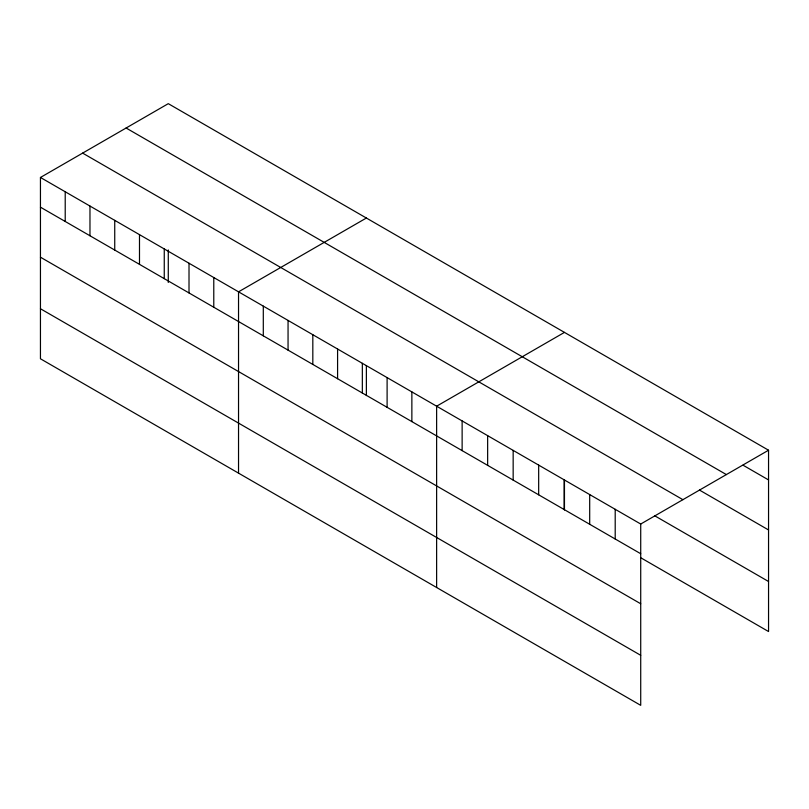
<?xml version="1.0" encoding="UTF-8"?>
<svg xmlns="http://www.w3.org/2000/svg" width="809" height="809" viewBox="0 0 809 809"><rect width="100%" height="100%" fill="white"/><g stroke="black" fill="none" stroke-linecap="round" stroke-linejoin="round"><path stroke-width="1.21" d="M40.45 177.464L640.718 524.03L640.718 705.337L40.45 358.781L40.45 177.464L168.282 103.663L768.55 450.219L768.55 631.536L640.991 557.886M366.376 218.025L238.534 291.837L238.534 473.144M564.46 332.388L436.627 406.199L436.627 587.506M640.718 524.03L768.55 450.219M743.036 465.195L768.55 479.929M126.103 128.014L726.361 474.58M699.461 490.062L768.55 529.956M82.639 153.113L682.897 499.669M654.815 515.839L768.55 581.499M40.45 207.175L640.718 553.73M40.45 257.201L640.718 603.757M40.45 308.745L640.718 655.31M615.204 509.296L615.204 539.006M589.69 494.572L589.69 524.272M564.46 479.929L564.46 509.953M564.176 479.838L564.176 509.549M538.673 465.114L538.673 494.815M513.159 450.38L513.159 480.091M487.645 435.657L487.645 465.357M462.131 420.923L462.131 450.633M411.862 391.9L411.862 421.6M387.106 377.601L387.106 407.311M366.376 365.567L366.376 395.581M362.341 363.312L362.341 393.012M337.586 349.013L337.586 378.723M312.82 334.724L312.82 364.424M288.055 320.425L288.055 350.125M263.299 306.126L263.299 335.836M213.778 277.538L213.778 307.238M189.013 263.238L189.013 292.949M168.282 249.951L168.282 282.472M164.257 248.95L164.257 278.65M139.492 234.65L139.492 264.351M114.736 220.351L114.736 250.062M89.971 206.062L89.971 235.763M65.216 191.763L65.216 221.464"/></g></svg>
